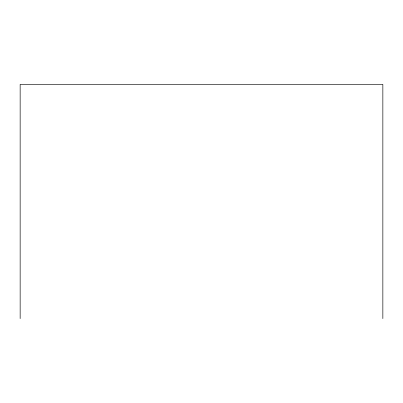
<?xml version="1.0" encoding="UTF-8"?>
<svg xmlns="http://www.w3.org/2000/svg" width="403" height="403" viewBox="0 0 403 403"><rect width="100%" height="100%" fill="white"/><g stroke="black" fill="none" stroke-linecap="round" stroke-linejoin="round"><path stroke-width="0.6" d="M382.85 318.627L382.85 84.373L20.15 84.373L20.15 318.627"/></g></svg>
